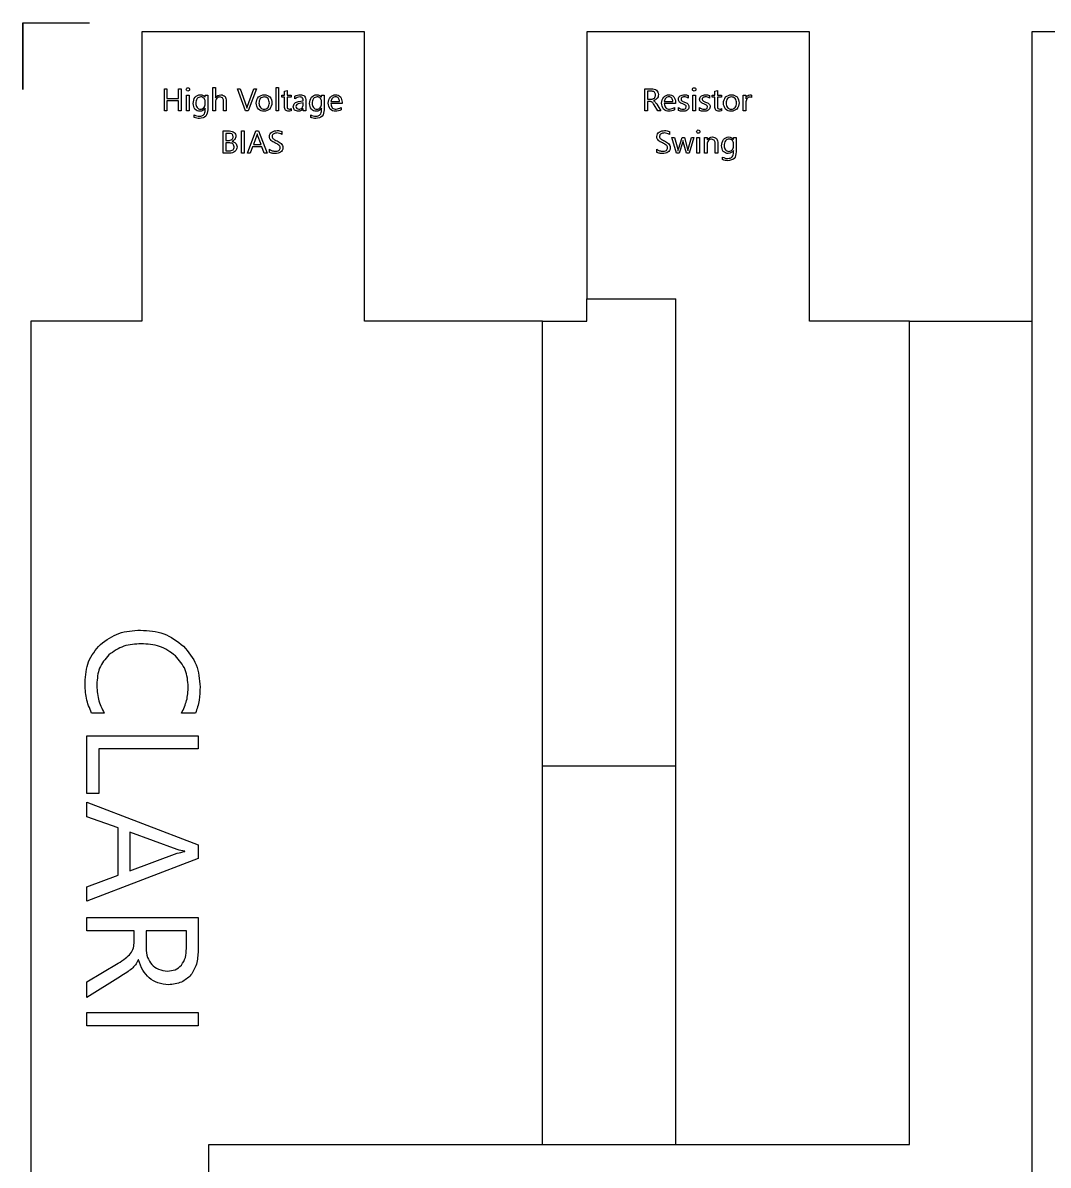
# Model space of a CAD drawing. Header units: millimetres. Extents: x 6 to 20.8, y 5.4 to 14.8.
# Drawn here: x 6.02 to 10.62, y 9.64 to 14.77 of the extents above; entities that cross this region are included whole.
import ezdxf

# ---------------------------------------------------------------- set-up
doc = ezdxf.new("R2010")
doc.units = ezdxf.units.MM
doc.layers.add('CUT', color=1, linetype='Continuous')
doc.layers.add('RASTER', color=96, linetype='Continuous')

msp = doc.modelspace()

# ---------------------------------------------------------------- linework, layer by layer
at = {"layer": 'CUT'}
for q in [(6.3153, 14.7724), (6.0153, 14.4724)]:
    msp.add_line((6.0153, 14.7724), q, dxfattribs=at)
at = {"layer": 'CUT', "linetype": 'Continuous', "lineweight": 25}
for p, q in [((6.5508, 14.7314), (6.5508, 13.4314)), ((7.5508, 14.7314), (6.5508, 14.7314)), ((7.5508, 13.4314), (7.5508, 14.7314)), ((8.5508, 14.7314), (8.5508, 13.5314)), ((9.5508, 14.7314), (8.5508, 14.7314)), ((9.5508, 13.4314), (9.5508, 14.7314)), ((10.5508, 14.7314), (10.5508, 13.4314)), ((11.5508, 14.7314), (10.5508, 14.7314)), ((8.5508, 13.4314), (8.5508, 13.5314)), ((6.0508, 13.4314), (6.0508, 6.4314)), ((6.5508, 13.4314), (6.0508, 13.4314)), ((8.3508, 13.4314), (7.5508, 13.4314)), ((8.3508, 13.4314), (8.5508, 13.4314)), ((10.0008, 13.4314), (9.5508, 13.4314)), ((10.0008, 13.4314), (10.5508, 13.4314)), ((8.3508, 9.7314), (8.3508, 11.4314)), ((8.9508, 11.4314), (8.3508, 11.4314)), ((8.9508, 9.7314), (8.9508, 11.4314)), ((8.3508, 9.7314), (8.9508, 9.7314))]:
    msp.add_line(p, q, dxfattribs=at)
at = {"layer": 'RASTER'}
for p, q in [((6.0153, 14.4724), (6.0153, 14.7724)), ((6.0153, 14.7724), (6.3153, 14.7724))]:
    msp.add_line(p, q, dxfattribs=at)
at = {"layer": 'RASTER', "linetype": 'Continuous', "lineweight": 25}
for p, q in [((6.8698, 14.482), (6.8813, 14.482)), ((6.8698, 14.3763), (6.8698, 14.482)), ((6.8813, 14.482), (6.8813, 14.4359)), ((7.1532, 14.3763), (7.1532, 14.482)), ((7.1532, 14.482), (7.1646, 14.482)), ((7.1646, 14.482), (7.1646, 14.3763)), ((6.6513, 14.4763), (6.663, 14.4763)), ((6.6513, 14.3763), (6.6513, 14.4763)), ((6.663, 14.4763), (6.663, 14.4325)), ((6.663, 14.4325), (6.7147, 14.4325)), ((6.7147, 14.4325), (6.7147, 14.4763)), ((6.7147, 14.4763), (6.7265, 14.4763)), ((6.7265, 14.4763), (6.7265, 14.3763)), ((6.7511, 14.3763), (6.7511, 14.4477)), ((6.7511, 14.4477), (6.7626, 14.4477)), ((6.7626, 14.4477), (6.7626, 14.3763)), ((6.8352, 14.4477), (6.8467, 14.4477)), ((6.8352, 14.4378), (6.8352, 14.4477)), ((6.8467, 14.4477), (6.8467, 14.382)), ((6.9795, 14.4763), (6.9925, 14.4763)), ((7.0157, 14.3763), (6.9795, 14.4763)), ((6.9925, 14.4763), (7.0202, 14.397)), ((7.0248, 14.3972), (7.053, 14.4763)), ((7.0657, 14.4763), (7.0286, 14.3763)), ((7.053, 14.4763), (7.0657, 14.4763)), ((7.1792, 14.4477), (7.1915, 14.4477)), ((7.1792, 14.438), (7.1792, 14.4477)), ((7.1915, 14.438), (7.1792, 14.438)), ((7.1915, 14.4652), (7.2029, 14.4689)), ((7.1915, 14.4477), (7.1915, 14.4652)), ((7.1915, 14.3957), (7.1915, 14.438)), ((7.2029, 14.4689), (7.2029, 14.4477)), ((7.2029, 14.4477), (7.2209, 14.4477)), ((7.2029, 14.438), (7.2029, 14.3977)), ((7.2209, 14.438), (7.2029, 14.438)), ((7.2209, 14.4477), (7.2209, 14.438)), ((7.2378, 14.431), (7.2378, 14.4427)), ((7.3583, 14.4477), (7.3698, 14.4477)), ((7.3583, 14.4378), (7.3583, 14.4477)), ((7.3698, 14.4477), (7.3698, 14.382)), ((8.8115, 14.4763), (8.8414, 14.4763)), ((8.8115, 14.3763), (8.8115, 14.4763)), ((8.8232, 14.4657), (8.8232, 14.4295)), ((8.8393, 14.4657), (8.8232, 14.4657)), ((8.8232, 14.4295), (8.8391, 14.4295)), ((9.0059, 14.4462), (9.0059, 14.4346)), ((9.0267, 14.3763), (9.0267, 14.4477)), ((9.0267, 14.4477), (9.0381, 14.4477)), ((9.0381, 14.4477), (9.0381, 14.3763)), ((9.101, 14.4462), (9.101, 14.4346)), ((9.1133, 14.4477), (9.1256, 14.4477)), ((9.1133, 14.438), (9.1133, 14.4477)), ((9.1256, 14.438), (9.1133, 14.438)), ((9.1256, 14.4652), (9.137, 14.4689)), ((9.1256, 14.4477), (9.1256, 14.4652)), ((9.1256, 14.3957), (9.1256, 14.438)), ((9.137, 14.4689), (9.137, 14.4477)), ((9.137, 14.4477), (9.155, 14.4477)), ((9.137, 14.438), (9.137, 14.3977)), ((9.155, 14.438), (9.137, 14.438)), ((9.155, 14.4477), (9.155, 14.438)), ((9.2529, 14.4477), (9.2643, 14.4477)), ((9.2529, 14.3763), (9.2529, 14.4477)), ((9.2643, 14.4477), (9.2643, 14.433)), ((9.2901, 14.448), (9.2901, 14.4362)), ((6.663, 14.4219), (6.663, 14.3763)), ((6.7147, 14.4219), (6.663, 14.4219)), ((6.7147, 14.3763), (6.7147, 14.4219)), ((6.8352, 14.4086), (6.8352, 14.4191)), ((6.8352, 14.3805), (6.8352, 14.3883)), ((6.8813, 14.4168), (6.8813, 14.3763)), ((6.9177, 14.3763), (6.9177, 14.4175)), ((6.9291, 14.4203), (6.9291, 14.3763)), ((7.2209, 14.3868), (7.2209, 14.377)), ((7.2544, 14.4186), (7.2758, 14.4216)), ((7.2758, 14.4125), (7.2586, 14.4101)), ((7.2758, 14.4053), (7.2758, 14.4125)), ((7.2758, 14.3763), (7.2758, 14.3875)), ((7.2873, 14.4228), (7.2873, 14.3763)), ((7.3583, 14.4086), (7.3583, 14.4191)), ((7.3583, 14.3805), (7.3583, 14.3883)), ((7.4503, 14.4092), (7.3999, 14.4092)), ((7.4, 14.4189), (7.4386, 14.4189)), ((7.4454, 14.3922), (7.4454, 14.3815)), ((7.4503, 14.4152), (7.4503, 14.4092)), ((8.8232, 14.4189), (8.8232, 14.3763)), ((8.8328, 14.4189), (8.8232, 14.4189)), ((8.8692, 14.3763), (8.8525, 14.4044)), ((8.8644, 14.4064), (8.8832, 14.3763)), ((8.9488, 14.4092), (8.8984, 14.4092)), ((8.8985, 14.4189), (8.9371, 14.4189)), ((8.9439, 14.3922), (8.9439, 14.3815)), ((8.9488, 14.4152), (8.9488, 14.4092)), ((8.9618, 14.3789), (8.9618, 14.3912)), ((9.057, 14.3789), (9.057, 14.3912)), ((9.155, 14.3868), (9.155, 14.377)), ((9.2643, 14.4127), (9.2643, 14.3763)), ((6.663, 14.3763), (6.6513, 14.3763)), ((6.7265, 14.3763), (6.7147, 14.3763)), ((6.7626, 14.3763), (6.7511, 14.3763)), ((6.7859, 14.3477), (6.7859, 14.3592)), ((6.8813, 14.3763), (6.8698, 14.3763)), ((6.9291, 14.3763), (6.9177, 14.3763)), ((7.0286, 14.3763), (7.0157, 14.3763)), ((7.1646, 14.3763), (7.1532, 14.3763)), ((7.2873, 14.3763), (7.2758, 14.3763)), ((7.309, 14.3477), (7.309, 14.3592)), ((8.8232, 14.3763), (8.8115, 14.3763)), ((8.8832, 14.3763), (8.8692, 14.3763)), ((9.0381, 14.3763), (9.0267, 14.3763)), ((9.2643, 14.3763), (9.2529, 14.3763)), ((6.9163, 14.2864), (6.9447, 14.2864)), ((6.9163, 14.1864), (6.9163, 14.2864)), ((6.928, 14.2758), (6.928, 14.2435)), ((6.9415, 14.2758), (6.928, 14.2758)), ((6.9982, 14.1864), (6.9982, 14.2864)), ((6.9982, 14.2864), (7.0099, 14.2864)), ((7.0099, 14.2864), (7.0099, 14.1864)), ((7.0246, 14.1864), (7.0629, 14.2864)), ((7.0629, 14.2864), (7.0751, 14.2864)), ((7.0751, 14.2864), (7.1136, 14.1864)), ((7.18, 14.2845), (7.18, 14.2713)), ((8.9212, 14.2845), (8.9212, 14.2713)), ((6.928, 14.2435), (6.94, 14.2435)), ((6.928, 14.233), (6.928, 14.197)), ((6.9415, 14.233), (6.928, 14.233)), ((7.067, 14.2675), (7.0515, 14.2249)), ((7.0515, 14.2249), (7.0862, 14.2249)), ((7.0862, 14.2249), (7.0705, 14.2675)), ((8.932, 14.2578), (8.944, 14.2578)), ((8.9536, 14.1864), (8.932, 14.2578)), ((8.944, 14.2578), (8.9587, 14.2041)), ((8.9615, 14.2042), (8.978, 14.2578)), ((8.981, 14.2376), (8.965, 14.1864)), ((8.978, 14.2578), (8.9885, 14.2578)), ((8.9986, 14.1864), (8.9839, 14.2375)), ((8.9885, 14.2578), (9.0032, 14.2039)), ((9.006, 14.2039), (9.0205, 14.2578)), ((9.0318, 14.2578), (9.0104, 14.1864)), ((9.0205, 14.2578), (9.0318, 14.2578)), ((9.0451, 14.1864), (9.0451, 14.2578)), ((9.0451, 14.2578), (9.0565, 14.2578)), ((9.0565, 14.2578), (9.0565, 14.1864)), ((9.0797, 14.2578), (9.0911, 14.2578)), ((9.0797, 14.1864), (9.0797, 14.2578)), ((9.0911, 14.2578), (9.0911, 14.2459)), ((9.0911, 14.2271), (9.0911, 14.1864)), ((9.1275, 14.1864), (9.1275, 14.2271)), ((9.1389, 14.23), (9.1389, 14.1864)), ((9.21, 14.2578), (9.2214, 14.2578)), ((9.21, 14.2479), (9.21, 14.2578)), ((9.21, 14.2187), (9.21, 14.2292)), ((9.2214, 14.2578), (9.2214, 14.1921)), ((6.9454, 14.1864), (6.9163, 14.1864)), ((6.928, 14.197), (6.9439, 14.197)), ((7.0099, 14.1864), (6.9982, 14.1864)), ((7.0376, 14.1864), (7.0246, 14.1864)), ((7.0476, 14.2144), (7.0376, 14.1864)), ((7.09, 14.2144), (7.0476, 14.2144)), ((7.1006, 14.1864), (7.09, 14.2144)), ((7.1136, 14.1864), (7.1006, 14.1864)), ((7.1236, 14.1904), (7.1236, 14.2042)), ((8.8647, 14.1904), (8.8647, 14.2042)), ((8.965, 14.1864), (8.9536, 14.1864)), ((8.9597, 14.1977), (8.9603, 14.1977)), ((9.0104, 14.1864), (8.9986, 14.1864)), ((9.0043, 14.1975), (9.0048, 14.1975)), ((9.0565, 14.1864), (9.0451, 14.1864)), ((9.0911, 14.1864), (9.0797, 14.1864)), ((9.1389, 14.1864), (9.1275, 14.1864)), ((9.21, 14.1906), (9.21, 14.1984)), ((9.1606, 14.1578), (9.1606, 14.1692)), ((8.5508, 13.5314), (8.9508, 13.5314)), ((8.5508, 13.4314), (8.5508, 13.5314)), ((8.9508, 9.7314), (8.9508, 13.5314)), ((8.3508, 9.7314), (8.3508, 13.4314)), ((8.3508, 13.4314), (8.5508, 13.4314)), ((10.0008, 9.7314), (10.0008, 13.4314)), ((10.0008, 13.4314), (10.5508, 13.4314)), ((10.5508, 13.4314), (10.5508, 9.1814)), ((6.3811, 11.6696), (6.3243, 11.6696)), ((6.7912, 11.6696), (6.7287, 11.6696)), ((6.3034, 11.5678), (6.8034, 11.5678)), ((6.3034, 11.3084), (6.3034, 11.5678)), ((6.8034, 11.5678), (6.8034, 11.5092)), ((6.8034, 11.5092), (6.3564, 11.5092)), ((6.3564, 11.5092), (6.3564, 11.3084)), ((6.3564, 11.3084), (6.3034, 11.3084)), ((6.3034, 11.269), (6.8034, 11.0772)), ((6.3034, 11.2038), (6.3034, 11.269)), ((6.4435, 11.1539), (6.3034, 11.2038)), ((6.4435, 10.9419), (6.4435, 11.1539)), ((6.4962, 11.1344), (6.4962, 10.9611)), ((6.7092, 11.0566), (6.4962, 11.1344)), ((6.4962, 10.9611), (6.7092, 11.0396)), ((6.7427, 11.0472), (6.7427, 11.0486)), ((6.8034, 11.0772), (6.8034, 11.0165)), ((6.8034, 11.0165), (6.3034, 10.8241)), ((6.3034, 10.8889), (6.4435, 10.9419)), ((6.3034, 10.8241), (6.3034, 10.8889)), ((6.3034, 10.7505), (6.8034, 10.7505)), ((6.3034, 10.6919), (6.3034, 10.7505)), ((6.8034, 10.7505), (6.8034, 10.6013)), ((6.516, 10.6919), (6.3034, 10.6919)), ((6.516, 10.6438), (6.516, 10.6919)), ((6.569, 10.6919), (6.569, 10.6124)), ((6.7504, 10.6919), (6.569, 10.6919)), ((6.7504, 10.6117), (6.7504, 10.6919)), ((6.3034, 10.4618), (6.4435, 10.5455)), ((6.5356, 10.5601), (6.5342, 10.5601)), ((6.4536, 10.4859), (6.3034, 10.3921)), ((6.3034, 10.3921), (6.3034, 10.4618)), ((6.3034, 10.3234), (6.8034, 10.3234)), ((6.3034, 10.2648), (6.3034, 10.3234)), ((6.8034, 10.3234), (6.8034, 10.2648)), ((6.8034, 10.2648), (6.3034, 10.2648)), ((6.8508, 9.7314), (8.3508, 9.7314)), ((6.8508, 5.4516), (6.8508, 9.7314)), ((8.9508, 9.7314), (10.0008, 9.7314))]:
    msp.add_line(p, q, dxfattribs=at)
for points in [[(6.7518, 14.4786), (6.7533, 14.4798), (6.755, 14.4806), (6.757, 14.4807)], [(6.757, 14.4807), (6.759, 14.4806), (6.7608, 14.4798), (6.7623, 14.4786)], [(9.0273, 14.4786), (9.0289, 14.4798), (9.0306, 14.4806), (9.0326, 14.4807)], [(9.0326, 14.4807), (9.0346, 14.4806), (9.0363, 14.4798), (9.0379, 14.4786)], [(6.7496, 14.4733), (6.7498, 14.4753), (6.7505, 14.477), (6.7518, 14.4786)], [(6.7518, 14.468), (6.7505, 14.4695), (6.7498, 14.4713), (6.7496, 14.4733)], [(6.757, 14.4659), (6.7551, 14.466), (6.7533, 14.4667), (6.7518, 14.468)], [(6.7623, 14.468), (6.7608, 14.4668), (6.759, 14.466), (6.757, 14.4659)], [(6.7623, 14.4786), (6.7636, 14.4771), (6.7644, 14.4753), (6.7645, 14.4733)], [(6.7645, 14.4733), (6.7644, 14.4713), (6.7636, 14.4695), (6.7623, 14.468)], [(6.7809, 14.4097), (6.7813, 14.4202), (6.7841, 14.4298), (6.7896, 14.4387)], [(6.7896, 14.4387), (6.7963, 14.4451), (6.8043, 14.4486), (6.8136, 14.4494)], [(6.7986, 14.4321), (6.7947, 14.4254), (6.7928, 14.4182), (6.7926, 14.4105)], [(6.8152, 14.4398), (6.8087, 14.4392), (6.8031, 14.4367), (6.7986, 14.4321)], [(6.8136, 14.4494), (6.8223, 14.4485), (6.8295, 14.4447), (6.835, 14.4378)], [(6.8295, 14.4337), (6.8254, 14.4373), (6.8206, 14.4393), (6.8152, 14.4398)], [(6.8352, 14.4191), (6.8348, 14.4246), (6.8329, 14.4294), (6.8295, 14.4337)], [(6.887, 14.4333), (6.8835, 14.4284), (6.8816, 14.4228), (6.8813, 14.4168)], [(6.8816, 14.4359), (6.8875, 14.4437), (6.8953, 14.4482), (6.905, 14.4494)], [(6.9011, 14.4398), (6.8957, 14.4392), (6.891, 14.4371), (6.887, 14.4333)], [(7.0646, 14.4112), (7.0651, 14.4216), (7.0683, 14.431), (7.0744, 14.4393)], [(7.0744, 14.4393), (7.0822, 14.4455), (7.0911, 14.4488), (7.101, 14.4494)], [(7.0827, 14.4323), (7.0787, 14.426), (7.0766, 14.4191), (7.0763, 14.4116)], [(7.1002, 14.4398), (7.0935, 14.4393), (7.0877, 14.4368), (7.0827, 14.4323)], [(7.1172, 14.4325), (7.1124, 14.437), (7.1067, 14.4393), (7.1002, 14.4398)], [(7.101, 14.4494), (7.1104, 14.4488), (7.1188, 14.4456), (7.1259, 14.4396)], [(7.1232, 14.4119), (7.1229, 14.4193), (7.1211, 14.4262), (7.1172, 14.4325)], [(7.1259, 14.4396), (7.1316, 14.4314), (7.1344, 14.4223), (7.1349, 14.4123)], [(7.2378, 14.4427), (7.2454, 14.4467), (7.2535, 14.4489), (7.2621, 14.4494)], [(7.2611, 14.4398), (7.2526, 14.439), (7.2448, 14.4361), (7.2378, 14.431)], [(7.3039, 14.4097), (7.3044, 14.4202), (7.3072, 14.4298), (7.3127, 14.4387)], [(7.3127, 14.4387), (7.3194, 14.4451), (7.3274, 14.4486), (7.3366, 14.4494)], [(7.3217, 14.4321), (7.3178, 14.4254), (7.3159, 14.4182), (7.3157, 14.4105)], [(7.3382, 14.4398), (7.3318, 14.4392), (7.3262, 14.4367), (7.3217, 14.4321)], [(7.3366, 14.4494), (7.3454, 14.4485), (7.3526, 14.4447), (7.3581, 14.4378)], [(7.3526, 14.4337), (7.3485, 14.4373), (7.3437, 14.4393), (7.3382, 14.4398)], [(7.3583, 14.4191), (7.3579, 14.4246), (7.356, 14.4294), (7.3526, 14.4337)], [(7.388, 14.4118), (7.3886, 14.4217), (7.3917, 14.4308), (7.3975, 14.4389)], [(7.3975, 14.4389), (7.4041, 14.445), (7.412, 14.4485), (7.421, 14.4494)], [(7.407, 14.434), (7.4034, 14.4295), (7.4011, 14.4245), (7.4, 14.4189)], [(7.4207, 14.4398), (7.4156, 14.4393), (7.411, 14.4374), (7.407, 14.434)], [(7.4338, 14.4343), (7.4301, 14.4376), (7.4257, 14.4394), (7.4207, 14.4398)], [(7.421, 14.4494), (7.4292, 14.4488), (7.4365, 14.4459), (7.4426, 14.4403)], [(7.4386, 14.4189), (7.4383, 14.4244), (7.4368, 14.4296), (7.4338, 14.4343)], [(7.4426, 14.4403), (7.4475, 14.4327), (7.4499, 14.4243), (7.4503, 14.4152)], [(8.8391, 14.4295), (8.8419, 14.4296), (8.8446, 14.43), (8.8472, 14.4308)], [(8.8543, 14.4612), (8.8497, 14.4641), (8.8447, 14.4655), (8.8393, 14.4657)], [(8.8414, 14.4763), (8.8454, 14.4762), (8.8495, 14.4757), (8.8535, 14.4747)], [(8.8472, 14.4308), (8.8496, 14.4317), (8.8517, 14.433), (8.8537, 14.4346)], [(8.8535, 14.4747), (8.8569, 14.4735), (8.8601, 14.4719), (8.8631, 14.4697)], [(8.8537, 14.4346), (8.8554, 14.4364), (8.8569, 14.4384), (8.8579, 14.4407)], [(8.8595, 14.4487), (8.8591, 14.4535), (8.8575, 14.4577), (8.8543, 14.4612)], [(8.8579, 14.4407), (8.8589, 14.4433), (8.8594, 14.446), (8.8595, 14.4487)], [(8.8657, 14.4323), (8.8636, 14.4301), (8.8613, 14.4282), (8.8587, 14.4265)], [(8.8631, 14.4697), (8.8657, 14.4673), (8.8678, 14.4645), (8.8695, 14.4614)], [(8.8702, 14.4401), (8.869, 14.4373), (8.8676, 14.4347), (8.8657, 14.4323)], [(8.8695, 14.4614), (8.8709, 14.4576), (8.8716, 14.4537), (8.8718, 14.4497)], [(8.8718, 14.4497), (8.8716, 14.4464), (8.8711, 14.4432), (8.8702, 14.4401)], [(8.8865, 14.4118), (8.8871, 14.4217), (8.8902, 14.4308), (8.896, 14.4389)], [(8.896, 14.4389), (8.9026, 14.445), (8.9105, 14.4485), (8.9195, 14.4494)], [(8.9055, 14.434), (8.9019, 14.4295), (8.8996, 14.4245), (8.8985, 14.4189)], [(8.9192, 14.4398), (8.9141, 14.4393), (8.9095, 14.4374), (8.9055, 14.434)], [(8.9323, 14.4343), (8.9286, 14.4376), (8.9242, 14.4394), (8.9192, 14.4398)], [(8.9195, 14.4494), (8.9277, 14.4488), (8.935, 14.4459), (8.9411, 14.4403)], [(8.9371, 14.4189), (8.9368, 14.4244), (8.9353, 14.4296), (8.9323, 14.4343)], [(8.9411, 14.4403), (8.946, 14.4327), (8.9484, 14.4243), (8.9488, 14.4152)], [(8.9619, 14.4288), (8.9621, 14.4319), (8.9628, 14.4349), (8.9642, 14.4377)], [(8.9631, 14.4216), (8.9624, 14.4239), (8.962, 14.4263), (8.9619, 14.4288)], [(8.9642, 14.4377), (8.9659, 14.4402), (8.968, 14.4423), (8.9704, 14.4441)], [(8.9704, 14.4441), (8.9731, 14.4458), (8.976, 14.4471), (8.9791, 14.4481)], [(8.9746, 14.4338), (8.9741, 14.4325), (8.9737, 14.4312), (8.9736, 14.4297)], [(8.9736, 14.4297), (8.9737, 14.4281), (8.974, 14.4266), (8.9746, 14.4251)], [(8.9775, 14.437), (8.9764, 14.4361), (8.9754, 14.435), (8.9746, 14.4338)], [(8.9819, 14.4391), (8.9804, 14.4386), (8.9789, 14.4379), (8.9775, 14.437)], [(8.9791, 14.4481), (8.9825, 14.4489), (8.9858, 14.4493), (8.9893, 14.4494)], [(8.9877, 14.4398), (8.9858, 14.4397), (8.9838, 14.4395), (8.9819, 14.4391)], [(9.0059, 14.4346), (9.0002, 14.4377), (8.9942, 14.4394), (8.9877, 14.4398)], [(8.9893, 14.4494), (8.995, 14.4492), (9.0005, 14.4482), (9.0059, 14.4462)], [(9.0252, 14.4733), (9.0253, 14.4753), (9.0261, 14.477), (9.0273, 14.4786)], [(9.0273, 14.468), (9.0261, 14.4695), (9.0253, 14.4713), (9.0252, 14.4733)], [(9.0326, 14.4659), (9.0306, 14.466), (9.0289, 14.4667), (9.0273, 14.468)], [(9.0379, 14.468), (9.0363, 14.4668), (9.0346, 14.466), (9.0326, 14.4659)], [(9.0379, 14.4786), (9.0392, 14.4771), (9.0399, 14.4753), (9.0401, 14.4733)], [(9.0401, 14.4733), (9.0399, 14.4713), (9.0392, 14.4695), (9.0379, 14.468)], [(9.0571, 14.4288), (9.0573, 14.4319), (9.058, 14.4349), (9.0594, 14.4377)], [(9.0583, 14.4216), (9.0576, 14.4239), (9.0572, 14.4263), (9.0571, 14.4288)], [(9.0594, 14.4377), (9.0611, 14.4402), (9.0631, 14.4423), (9.0655, 14.4441)], [(9.0655, 14.4441), (9.0683, 14.4458), (9.0712, 14.4471), (9.0743, 14.4481)], [(9.0698, 14.4338), (9.0692, 14.4325), (9.0689, 14.4312), (9.0688, 14.4297)], [(9.0688, 14.4297), (9.0689, 14.4281), (9.0692, 14.4266), (9.0698, 14.4251)], [(9.0727, 14.437), (9.0716, 14.4361), (9.0706, 14.435), (9.0698, 14.4338)], [(9.0771, 14.4391), (9.0756, 14.4386), (9.0741, 14.4379), (9.0727, 14.437)], [(9.0743, 14.4481), (9.0776, 14.4489), (9.081, 14.4493), (9.0844, 14.4494)], [(9.0829, 14.4398), (9.081, 14.4397), (9.079, 14.4395), (9.0771, 14.4391)], [(9.101, 14.4346), (9.0954, 14.4377), (9.0893, 14.4394), (9.0829, 14.4398)], [(9.0844, 14.4494), (9.0901, 14.4492), (9.0957, 14.4482), (9.101, 14.4462)], [(9.1643, 14.4112), (9.1648, 14.4216), (9.168, 14.431), (9.1741, 14.4393)], [(9.1741, 14.4393), (9.1819, 14.4455), (9.1908, 14.4488), (9.2007, 14.4494)], [(9.1824, 14.4323), (9.1784, 14.426), (9.1763, 14.4191), (9.176, 14.4116)], [(9.1999, 14.4398), (9.1932, 14.4393), (9.1874, 14.4368), (9.1824, 14.4323)], [(9.2169, 14.4325), (9.2121, 14.437), (9.2064, 14.4393), (9.1999, 14.4398)], [(9.2007, 14.4494), (9.2101, 14.4488), (9.2184, 14.4456), (9.2256, 14.4396)], [(9.2229, 14.4119), (9.2226, 14.4193), (9.2207, 14.4262), (9.2169, 14.4325)], [(9.2256, 14.4396), (9.2313, 14.4314), (9.2341, 14.4223), (9.2346, 14.4123)], [(9.2692, 14.4316), (9.2661, 14.4257), (9.2645, 14.4194), (9.2643, 14.4127)], [(9.2646, 14.433), (9.2662, 14.4375), (9.2687, 14.4414), (9.272, 14.4448)], [(9.2814, 14.4385), (9.2765, 14.4378), (9.2724, 14.4354), (9.2692, 14.4316)], [(9.272, 14.4448), (9.2754, 14.4472), (9.2791, 14.4486), (9.2833, 14.449)], [(9.2901, 14.4362), (9.2874, 14.4377), (9.2845, 14.4384), (9.2814, 14.4385)], [(9.2833, 14.449), (9.2856, 14.449), (9.2879, 14.4487), (9.2901, 14.448)], [(6.789, 14.3842), (6.7839, 14.3919), (6.7813, 14.4005), (6.7809, 14.4097)], [(6.8104, 14.3747), (6.8022, 14.3754), (6.795, 14.3785), (6.789, 14.3842)], [(6.7926, 14.4105), (6.7929, 14.4036), (6.7947, 14.3973), (6.7983, 14.3914)], [(6.7983, 14.3914), (6.8025, 14.3872), (6.8076, 14.3848), (6.8136, 14.3843)], [(6.835, 14.3883), (6.8287, 14.3803), (6.8205, 14.3757), (6.8104, 14.3747)], [(6.8136, 14.3843), (6.8196, 14.3848), (6.8248, 14.3871), (6.8292, 14.3911)], [(6.8292, 14.3911), (6.8329, 14.3964), (6.8349, 14.4022), (6.8352, 14.4086)], [(7.0202, 14.397), (7.0211, 14.3941), (7.0217, 14.3912), (7.0222, 14.3882)], [(7.0225, 14.3882), (7.023, 14.3912), (7.0238, 14.3942), (7.0248, 14.3972)], [(7.0741, 14.3847), (7.0683, 14.3925), (7.0652, 14.4014), (7.0646, 14.4112)], [(7.0993, 14.3747), (7.0898, 14.3753), (7.0814, 14.3786), (7.0741, 14.3847)], [(7.0763, 14.4116), (7.0767, 14.4043), (7.0787, 14.3976), (7.0828, 14.3916)], [(7.0828, 14.3916), (7.0878, 14.3872), (7.0936, 14.3848), (7.1002, 14.3843)], [(7.1252, 14.3849), (7.1178, 14.3787), (7.1091, 14.3753), (7.0993, 14.3747)], [(7.1002, 14.3843), (7.1067, 14.3847), (7.1124, 14.3871), (7.1172, 14.3915)], [(7.1172, 14.3915), (7.1211, 14.3977), (7.1229, 14.4045), (7.1232, 14.4119)], [(7.1349, 14.4123), (7.1343, 14.4022), (7.1312, 14.3931), (7.1252, 14.3849)], [(7.2029, 14.3977), (7.2029, 14.3941), (7.2037, 14.3907), (7.2053, 14.3875)], [(7.2053, 14.3875), (7.2076, 14.3855), (7.2104, 14.3845), (7.2134, 14.3844)], [(7.2209, 14.377), (7.2175, 14.3756), (7.2139, 14.3749), (7.2102, 14.3748)], [(7.2134, 14.3844), (7.2161, 14.3846), (7.2186, 14.3854), (7.2209, 14.3868)], [(7.2369, 14.3803), (7.2332, 14.3846), (7.2313, 14.3896), (7.2309, 14.3953)], [(7.2536, 14.3747), (7.2475, 14.375), (7.2419, 14.3768), (7.2369, 14.3803)], [(7.2466, 14.4061), (7.244, 14.4034), (7.2427, 14.4), (7.2426, 14.3961)], [(7.2426, 14.3961), (7.2429, 14.3929), (7.2441, 14.39), (7.2463, 14.3876)], [(7.2463, 14.3876), (7.2493, 14.3855), (7.2526, 14.3845), (7.2562, 14.3843)], [(7.2586, 14.4101), (7.2544, 14.4094), (7.2504, 14.4082), (7.2466, 14.4061)], [(7.2756, 14.3875), (7.2701, 14.3801), (7.2628, 14.3758), (7.2536, 14.3747)], [(7.2562, 14.3843), (7.2616, 14.3847), (7.2663, 14.3867), (7.2703, 14.3902)], [(7.2703, 14.3902), (7.2736, 14.3947), (7.2754, 14.3998), (7.2758, 14.4053)], [(7.3121, 14.3842), (7.307, 14.3919), (7.3044, 14.4005), (7.3039, 14.4097)], [(7.3335, 14.3747), (7.3253, 14.3754), (7.3181, 14.3785), (7.3121, 14.3842)], [(7.3157, 14.4105), (7.316, 14.4036), (7.3178, 14.3973), (7.3214, 14.3914)], [(7.3214, 14.3914), (7.3256, 14.3872), (7.3307, 14.3848), (7.3366, 14.3843)], [(7.3581, 14.3883), (7.3518, 14.3803), (7.3436, 14.3757), (7.3335, 14.3747)], [(7.3366, 14.3843), (7.3426, 14.3848), (7.3479, 14.3871), (7.3523, 14.3911)], [(7.3523, 14.3911), (7.356, 14.3964), (7.3579, 14.4022), (7.3583, 14.4086)], [(7.3967, 14.3844), (7.3912, 14.3926), (7.3885, 14.4018), (7.388, 14.4118)], [(7.4205, 14.3747), (7.4114, 14.3753), (7.4035, 14.3785), (7.3967, 14.3844)], [(7.3999, 14.4092), (7.4003, 14.4024), (7.4024, 14.3963), (7.4063, 14.3908)], [(7.4063, 14.3908), (7.4112, 14.3868), (7.4169, 14.3847), (7.4232, 14.3843)], [(7.4454, 14.3815), (7.4376, 14.3772), (7.4293, 14.375), (7.4205, 14.3747)], [(7.4232, 14.3843), (7.4313, 14.385), (7.4386, 14.3877), (7.4454, 14.3922)], [(8.8387, 14.4181), (8.8368, 14.4186), (8.8348, 14.4188), (8.8328, 14.4189)], [(8.8436, 14.4155), (8.8421, 14.4166), (8.8405, 14.4174), (8.8387, 14.4181)], [(8.848, 14.411), (8.8467, 14.4127), (8.8452, 14.4142), (8.8436, 14.4155)], [(8.8525, 14.4044), (8.8511, 14.4067), (8.8496, 14.4089), (8.848, 14.411)], [(8.8587, 14.4265), (8.8558, 14.4249), (8.8528, 14.4237), (8.8496, 14.4228)], [(8.8496, 14.4225), (8.8511, 14.4218), (8.8526, 14.4209), (8.8539, 14.42)], [(8.8539, 14.42), (8.8552, 14.4189), (8.8564, 14.4178), (8.8575, 14.4166)], [(8.8575, 14.4166), (8.8586, 14.4151), (8.8597, 14.4137), (8.8608, 14.4121)], [(8.8608, 14.4121), (8.862, 14.4102), (8.8632, 14.4083), (8.8644, 14.4064)], [(8.8952, 14.3844), (8.8897, 14.3926), (8.887, 14.4018), (8.8865, 14.4118)], [(8.919, 14.3747), (8.9099, 14.3753), (8.902, 14.3785), (8.8952, 14.3844)], [(8.8984, 14.4092), (8.8988, 14.4024), (8.9009, 14.3963), (8.9048, 14.3908)], [(8.9048, 14.3908), (8.9097, 14.3868), (8.9154, 14.3847), (8.9217, 14.3843)], [(8.9439, 14.3815), (8.9361, 14.3772), (8.9278, 14.375), (8.919, 14.3747)], [(8.9217, 14.3843), (8.9298, 14.385), (8.9371, 14.3877), (8.9439, 14.3922)], [(8.9618, 14.3912), (8.9681, 14.3872), (8.9749, 14.3849), (8.9824, 14.3843)], [(8.9809, 14.3747), (8.9743, 14.3749), (8.9679, 14.3763), (8.9618, 14.3789)], [(8.9668, 14.4161), (8.9653, 14.4178), (8.9641, 14.4196), (8.9631, 14.4216)], [(8.9728, 14.4118), (8.9706, 14.413), (8.9686, 14.4145), (8.9668, 14.4161)], [(8.9811, 14.408), (8.9783, 14.4091), (8.9755, 14.4104), (8.9728, 14.4118)], [(8.9746, 14.4251), (8.9755, 14.4238), (8.9764, 14.4227), (8.9776, 14.4217)], [(8.9776, 14.4217), (8.9791, 14.4207), (8.9807, 14.4198), (8.9824, 14.4191)], [(8.9875, 14.4054), (8.9854, 14.4063), (8.9832, 14.4072), (8.9811, 14.408)], [(8.9824, 14.4191), (8.9845, 14.4182), (8.9866, 14.4173), (8.9887, 14.4165)], [(8.9926, 14.4027), (8.991, 14.4038), (8.9893, 14.4047), (8.9875, 14.4054)], [(8.9887, 14.4165), (8.9916, 14.4154), (8.9944, 14.4141), (8.9972, 14.4128)], [(9.0006, 14.3797), (8.9977, 14.3781), (8.9947, 14.3768), (8.9916, 14.3759)], [(8.9961, 14.3992), (8.9951, 14.4005), (8.994, 14.4017), (8.9926, 14.4027)], [(8.9974, 14.3943), (8.9973, 14.396), (8.9969, 14.3977), (8.9961, 14.3992)], [(8.9972, 14.4128), (8.9995, 14.4115), (9.0016, 14.4101), (9.0036, 14.4084)], [(9.0068, 14.3862), (9.0051, 14.3837), (9.003, 14.3816), (9.0006, 14.3797)], [(9.0036, 14.4084), (9.0053, 14.4068), (9.0066, 14.405), (9.0077, 14.4029)], [(9.0091, 14.3954), (9.009, 14.3922), (9.0082, 14.3891), (9.0068, 14.3862)], [(9.0077, 14.4029), (9.0086, 14.4005), (9.009, 14.398), (9.0091, 14.3954)], [(9.057, 14.3912), (9.0633, 14.3872), (9.0701, 14.3849), (9.0775, 14.3843)], [(9.0761, 14.3747), (9.0694, 14.3749), (9.0631, 14.3763), (9.057, 14.3789)], [(9.062, 14.4161), (9.0605, 14.4178), (9.0593, 14.4196), (9.0583, 14.4216)], [(9.068, 14.4118), (9.0658, 14.413), (9.0638, 14.4145), (9.062, 14.4161)], [(9.0763, 14.408), (9.0735, 14.4091), (9.0707, 14.4104), (9.068, 14.4118)], [(9.0698, 14.4251), (9.0706, 14.4238), (9.0716, 14.4227), (9.0728, 14.4217)], [(9.0728, 14.4217), (9.0743, 14.4207), (9.0759, 14.4198), (9.0775, 14.4191)], [(9.0827, 14.4054), (9.0805, 14.4063), (9.0784, 14.4072), (9.0763, 14.408)], [(9.0775, 14.4191), (9.0796, 14.4182), (9.0818, 14.4173), (9.0839, 14.4165)], [(9.0878, 14.4027), (9.0862, 14.4038), (9.0845, 14.4047), (9.0827, 14.4054)], [(9.0839, 14.4165), (9.0868, 14.4154), (9.0896, 14.4141), (9.0924, 14.4128)], [(9.0957, 14.3797), (9.0929, 14.3781), (9.0899, 14.3768), (9.0867, 14.3759)], [(9.0913, 14.3992), (9.0903, 14.4005), (9.0892, 14.4017), (9.0878, 14.4027)], [(9.0926, 14.3943), (9.0925, 14.396), (9.0921, 14.3977), (9.0913, 14.3992)], [(9.0924, 14.4128), (9.0947, 14.4115), (9.0968, 14.4101), (9.0988, 14.4084)], [(9.102, 14.3862), (9.1003, 14.3837), (9.0982, 14.3816), (9.0957, 14.3797)], [(9.0988, 14.4084), (9.1005, 14.4068), (9.1018, 14.405), (9.1029, 14.4029)], [(9.1043, 14.3954), (9.1042, 14.3922), (9.1034, 14.3891), (9.102, 14.3862)], [(9.1029, 14.4029), (9.1038, 14.4005), (9.1042, 14.398), (9.1043, 14.3954)], [(9.137, 14.3977), (9.1371, 14.3941), (9.1378, 14.3907), (9.1395, 14.3875)], [(9.1395, 14.3875), (9.1418, 14.3855), (9.1445, 14.3845), (9.1476, 14.3844)], [(9.155, 14.377), (9.1516, 14.3756), (9.148, 14.3749), (9.1443, 14.3748)], [(9.1476, 14.3844), (9.1502, 14.3846), (9.1527, 14.3854), (9.155, 14.3868)], [(9.1737, 14.3847), (9.1679, 14.3925), (9.1649, 14.4014), (9.1643, 14.4112)], [(9.199, 14.3747), (9.1895, 14.3753), (9.1811, 14.3786), (9.1737, 14.3847)], [(9.176, 14.4116), (9.1764, 14.4043), (9.1784, 14.3976), (9.1825, 14.3916)], [(9.1825, 14.3916), (9.1874, 14.3872), (9.1932, 14.3848), (9.1999, 14.3843)], [(9.2249, 14.3849), (9.2174, 14.3787), (9.2088, 14.3753), (9.199, 14.3747)], [(9.1999, 14.3843), (9.2064, 14.3847), (9.2121, 14.3871), (9.2169, 14.3915)], [(9.2169, 14.3915), (9.2207, 14.3977), (9.2226, 14.4045), (9.2229, 14.4119)], [(9.2346, 14.4123), (9.234, 14.4022), (9.2309, 14.3931), (9.2249, 14.3849)], [(6.7859, 14.3592), (6.7931, 14.3555), (6.8008, 14.3532), (6.8089, 14.3525)], [(6.809, 14.3427), (6.801, 14.343), (6.7933, 14.3447), (6.7859, 14.3477)], [(7.309, 14.3592), (7.3162, 14.3555), (7.3239, 14.3532), (7.332, 14.3525)], [(7.3321, 14.3427), (7.3241, 14.343), (7.3164, 14.3447), (7.309, 14.3477)], [(8.9916, 14.3759), (8.988, 14.3752), (8.9845, 14.3748), (8.9809, 14.3747)], [(9.0867, 14.3759), (9.0832, 14.3752), (9.0797, 14.3748), (9.0761, 14.3747)], [(6.9447, 14.2864), (6.9522, 14.286), (6.9591, 14.284), (6.9653, 14.28)], [(6.9653, 14.28), (6.9698, 14.2754), (6.9723, 14.2699), (6.9729, 14.2635)], [(7.0687, 14.2742), (7.0683, 14.272), (7.0677, 14.2697), (7.067, 14.2675)], [(7.0705, 14.2675), (7.0698, 14.2697), (7.0693, 14.272), (7.0689, 14.2742)], [(7.1267, 14.2732), (7.1289, 14.2765), (7.1315, 14.2792), (7.1346, 14.2816)], [(7.1346, 14.2816), (7.1381, 14.2837), (7.1418, 14.2853), (7.1457, 14.2864)], [(7.1428, 14.274), (7.1409, 14.2727), (7.1393, 14.2712), (7.1379, 14.2694)], [(7.1496, 14.2766), (7.1472, 14.2761), (7.1449, 14.2752), (7.1428, 14.274)], [(7.1457, 14.2864), (7.1499, 14.2874), (7.1542, 14.2879), (7.1585, 14.288)], [(7.1573, 14.2774), (7.1547, 14.2774), (7.1522, 14.2771), (7.1496, 14.2766)], [(7.18, 14.2713), (7.1729, 14.2751), (7.1653, 14.2771), (7.1573, 14.2774)], [(7.1585, 14.288), (7.1659, 14.288), (7.1731, 14.287), (7.18, 14.2845)], [(8.8679, 14.2732), (8.87, 14.2765), (8.8727, 14.2792), (8.8758, 14.2816)], [(8.8758, 14.2816), (8.8793, 14.2837), (8.883, 14.2853), (8.8869, 14.2864)], [(8.8839, 14.274), (8.882, 14.2727), (8.8804, 14.2712), (8.879, 14.2694)], [(8.8908, 14.2766), (8.8884, 14.2761), (8.8861, 14.2752), (8.8839, 14.274)], [(8.8869, 14.2864), (8.8911, 14.2874), (8.8953, 14.2879), (8.8996, 14.288)], [(8.8984, 14.2774), (8.8959, 14.2774), (8.8933, 14.2771), (8.8908, 14.2766)], [(8.9212, 14.2713), (8.9141, 14.2751), (8.9065, 14.2771), (8.8984, 14.2774)], [(8.8996, 14.288), (8.907, 14.288), (8.9142, 14.287), (8.9212, 14.2845)], [(9.0435, 14.2833), (9.0437, 14.2853), (9.0444, 14.2871), (9.0457, 14.2886)], [(9.0457, 14.278), (9.0444, 14.2795), (9.0437, 14.2813), (9.0435, 14.2833)], [(9.0457, 14.2886), (9.0472, 14.2899), (9.049, 14.2906), (9.0509, 14.2908)], [(9.0509, 14.2759), (9.049, 14.2761), (9.0472, 14.2768), (9.0457, 14.278)], [(9.0509, 14.2908), (9.0529, 14.2906), (9.0547, 14.2899), (9.0563, 14.2886)], [(9.0563, 14.2781), (9.0547, 14.2768), (9.0529, 14.2761), (9.0509, 14.2759)], [(9.0563, 14.2886), (9.0576, 14.2871), (9.0583, 14.2853), (9.0585, 14.2833)], [(9.0585, 14.2833), (9.0583, 14.2813), (9.0576, 14.2796), (9.0563, 14.2781)], [(6.94, 14.2435), (6.9455, 14.2437), (6.9505, 14.2452), (6.9551, 14.2481)], [(6.9551, 14.2481), (6.9585, 14.2518), (6.9603, 14.2562), (6.9606, 14.2612)], [(6.9683, 14.2487), (6.9648, 14.2447), (6.9606, 14.2418), (6.9556, 14.2398)], [(6.9556, 14.2395), (6.9617, 14.2384), (6.9671, 14.2359), (6.9718, 14.2319)], [(6.9729, 14.2635), (6.9726, 14.2582), (6.9711, 14.2533), (6.9683, 14.2487)], [(6.9718, 14.2319), (6.9755, 14.2269), (6.9775, 14.2213), (6.9779, 14.2151)], [(7.1237, 14.2613), (7.1239, 14.2655), (7.1249, 14.2695), (7.1267, 14.2732)], [(7.1257, 14.2516), (7.1245, 14.2547), (7.1239, 14.258), (7.1237, 14.2613)], [(7.1309, 14.2442), (7.1288, 14.2464), (7.1271, 14.2489), (7.1257, 14.2516)], [(7.1388, 14.2382), (7.136, 14.24), (7.1334, 14.242), (7.1309, 14.2442)], [(7.1379, 14.2694), (7.1367, 14.2672), (7.1361, 14.2649), (7.136, 14.2624)], [(7.136, 14.2624), (7.1361, 14.2601), (7.1366, 14.2579), (7.1374, 14.2558)], [(7.1374, 14.2558), (7.1386, 14.2538), (7.14, 14.2522), (7.1417, 14.2507)], [(7.1486, 14.2328), (7.1453, 14.2345), (7.142, 14.2363), (7.1388, 14.2382)], [(7.1417, 14.2507), (7.1438, 14.249), (7.1461, 14.2475), (7.1485, 14.2462)], [(7.1485, 14.2462), (7.1515, 14.2446), (7.1546, 14.243), (7.1577, 14.2415)], [(7.1578, 14.228), (7.1547, 14.2297), (7.1517, 14.2312), (7.1486, 14.2328)], [(7.1577, 14.2415), (7.1612, 14.2397), (7.1646, 14.2379), (7.1679, 14.2359)], [(7.1652, 14.2233), (7.1629, 14.225), (7.1604, 14.2266), (7.1578, 14.228)], [(7.1702, 14.2178), (7.1688, 14.2199), (7.1671, 14.2217), (7.1652, 14.2233)], [(7.1679, 14.2359), (7.1709, 14.234), (7.1737, 14.2318), (7.1763, 14.2294)], [(7.1763, 14.2294), (7.1786, 14.227), (7.1805, 14.2244), (7.1821, 14.2215)], [(8.8649, 14.2613), (8.8651, 14.2655), (8.8661, 14.2695), (8.8679, 14.2732)], [(8.8668, 14.2516), (8.8656, 14.2547), (8.865, 14.258), (8.8649, 14.2613)], [(8.8721, 14.2442), (8.87, 14.2464), (8.8682, 14.2489), (8.8668, 14.2516)], [(8.8799, 14.2382), (8.8771, 14.24), (8.8745, 14.242), (8.8721, 14.2442)], [(8.879, 14.2694), (8.8779, 14.2672), (8.8773, 14.2649), (8.8772, 14.2624)], [(8.8772, 14.2624), (8.8772, 14.2601), (8.8777, 14.2579), (8.8786, 14.2558)], [(8.8786, 14.2558), (8.8797, 14.2538), (8.8811, 14.2522), (8.8828, 14.2507)], [(8.8897, 14.2328), (8.8864, 14.2345), (8.8832, 14.2363), (8.8799, 14.2382)], [(8.8828, 14.2507), (8.885, 14.249), (8.8872, 14.2475), (8.8896, 14.2462)], [(8.8896, 14.2462), (8.8927, 14.2446), (8.8957, 14.243), (8.8988, 14.2415)], [(8.899, 14.228), (8.8959, 14.2297), (8.8928, 14.2312), (8.8897, 14.2328)], [(8.8988, 14.2415), (8.9023, 14.2397), (8.9057, 14.2379), (8.909, 14.2359)], [(8.9064, 14.2233), (8.904, 14.225), (8.9015, 14.2266), (8.899, 14.228)], [(8.9113, 14.2178), (8.9099, 14.2199), (8.9083, 14.2217), (8.9064, 14.2233)], [(8.909, 14.2359), (8.912, 14.234), (8.9148, 14.2318), (8.9175, 14.2294)], [(8.9175, 14.2294), (8.9197, 14.227), (8.9216, 14.2244), (8.9232, 14.2215)], [(8.9825, 14.2441), (8.9822, 14.2419), (8.9816, 14.2398), (8.981, 14.2376)], [(8.9839, 14.2375), (8.9833, 14.2397), (8.9829, 14.2419), (8.9827, 14.2441)], [(9.0967, 14.2434), (9.0933, 14.2385), (9.0915, 14.2331), (9.0911, 14.2271)], [(9.0914, 14.2459), (9.0973, 14.2538), (9.1051, 14.2583), (9.1148, 14.2595)], [(9.1109, 14.2498), (9.1054, 14.2493), (9.1007, 14.2471), (9.0967, 14.2434)], [(9.1148, 14.2595), (9.1217, 14.259), (9.1277, 14.2565), (9.1327, 14.2519)], [(9.1327, 14.2519), (9.1368, 14.2452), (9.1387, 14.2379), (9.1389, 14.23)], [(9.1556, 14.2198), (9.1561, 14.2302), (9.1589, 14.2399), (9.1644, 14.2487)], [(9.1644, 14.2487), (9.171, 14.2552), (9.1791, 14.2587), (9.1883, 14.2595)], [(9.1733, 14.2421), (9.1695, 14.2355), (9.1676, 14.2283), (9.1673, 14.2205)], [(9.1899, 14.2498), (9.1834, 14.2493), (9.1779, 14.2467), (9.1733, 14.2421)], [(9.1883, 14.2595), (9.1971, 14.2586), (9.2043, 14.2548), (9.2097, 14.2479)], [(9.2043, 14.2438), (9.2001, 14.2473), (9.1954, 14.2493), (9.1899, 14.2498)], [(9.21, 14.2292), (9.2095, 14.2346), (9.2076, 14.2395), (9.2043, 14.2438)], [(6.9439, 14.197), (6.9497, 14.1972), (6.955, 14.1987), (6.9599, 14.2019)], [(6.9687, 14.1943), (6.9617, 14.1895), (6.9539, 14.1869), (6.9454, 14.1864)], [(6.9599, 14.2019), (6.9633, 14.2056), (6.9652, 14.2101), (6.9656, 14.2152)], [(6.9779, 14.2151), (6.9771, 14.2071), (6.9741, 14.2002), (6.9687, 14.1943)], [(7.1236, 14.2042), (7.1254, 14.2028), (7.1273, 14.2015), (7.1293, 14.2005)], [(7.1288, 14.188), (7.127, 14.1886), (7.1253, 14.1894), (7.1236, 14.1904)], [(7.1357, 14.1862), (7.1334, 14.1867), (7.1311, 14.1873), (7.1288, 14.188)], [(7.1293, 14.2005), (7.1316, 14.1994), (7.1339, 14.1984), (7.1363, 14.1976)], [(7.1428, 14.1851), (7.1404, 14.1854), (7.138, 14.1857), (7.1357, 14.1862)], [(7.1363, 14.1976), (7.1387, 14.1969), (7.1411, 14.1963), (7.1436, 14.1959)], [(7.1486, 14.1847), (7.1467, 14.1847), (7.1447, 14.1849), (7.1428, 14.1851)], [(7.1436, 14.1959), (7.1459, 14.1955), (7.1482, 14.1953), (7.1505, 14.1952)], [(7.1622, 14.1861), (7.1577, 14.1853), (7.1532, 14.1848), (7.1486, 14.1847)], [(7.1505, 14.1952), (7.1562, 14.1953), (7.1616, 14.1966), (7.1666, 14.1992)], [(7.1735, 14.1908), (7.1699, 14.1887), (7.1662, 14.1872), (7.1622, 14.1861)], [(7.1666, 14.1992), (7.1698, 14.2024), (7.1716, 14.2063), (7.1719, 14.2108)], [(7.1719, 14.2108), (7.1718, 14.2133), (7.1712, 14.2156), (7.1702, 14.2178)], [(7.1813, 14.1991), (7.1792, 14.1958), (7.1766, 14.1931), (7.1735, 14.1908)], [(7.1842, 14.2116), (7.184, 14.2073), (7.1831, 14.2031), (7.1813, 14.1991)], [(7.1821, 14.2215), (7.1834, 14.2183), (7.1841, 14.215), (7.1842, 14.2116)], [(8.8647, 14.2042), (8.8665, 14.2028), (8.8684, 14.2015), (8.8704, 14.2005)], [(8.8699, 14.188), (8.8681, 14.1886), (8.8664, 14.1894), (8.8647, 14.1904)], [(8.8768, 14.1862), (8.8745, 14.1867), (8.8722, 14.1873), (8.8699, 14.188)], [(8.8704, 14.2005), (8.8727, 14.1994), (8.875, 14.1984), (8.8774, 14.1976)], [(8.8839, 14.1851), (8.8815, 14.1854), (8.8792, 14.1857), (8.8768, 14.1862)], [(8.8774, 14.1976), (8.8798, 14.1969), (8.8823, 14.1963), (8.8848, 14.1959)], [(8.8898, 14.1847), (8.8878, 14.1847), (8.8859, 14.1849), (8.8839, 14.1851)], [(8.8848, 14.1959), (8.887, 14.1955), (8.8893, 14.1953), (8.8916, 14.1952)], [(8.9033, 14.1861), (8.8988, 14.1853), (8.8943, 14.1848), (8.8898, 14.1847)], [(8.8916, 14.1952), (8.8973, 14.1953), (8.9027, 14.1966), (8.9077, 14.1992)], [(8.9146, 14.1908), (8.9111, 14.1887), (8.9073, 14.1872), (8.9033, 14.1861)], [(8.9077, 14.1992), (8.911, 14.2024), (8.9127, 14.2063), (8.9131, 14.2108)], [(8.9131, 14.2108), (8.913, 14.2133), (8.9124, 14.2156), (8.9113, 14.2178)], [(8.9225, 14.1991), (8.9204, 14.1958), (8.9178, 14.1931), (8.9146, 14.1908)], [(8.9253, 14.2116), (8.9252, 14.2073), (8.9242, 14.2031), (8.9225, 14.1991)], [(8.9232, 14.2215), (8.9245, 14.2183), (8.9252, 14.215), (8.9253, 14.2116)], [(8.9587, 14.2041), (8.9592, 14.202), (8.9596, 14.1998), (8.9597, 14.1977)], [(8.9603, 14.1977), (8.9605, 14.1999), (8.9609, 14.2021), (8.9615, 14.2042)], [(9.0032, 14.2039), (9.0037, 14.2018), (9.0041, 14.1997), (9.0043, 14.1975)], [(9.0048, 14.1975), (9.0051, 14.1997), (9.0055, 14.2018), (9.006, 14.2039)], [(9.1637, 14.1942), (9.1587, 14.202), (9.1561, 14.2105), (9.1556, 14.2198)], [(9.1852, 14.1847), (9.1769, 14.1854), (9.1698, 14.1886), (9.1637, 14.1942)], [(9.1673, 14.2205), (9.1676, 14.2137), (9.1695, 14.2073), (9.1731, 14.2015)], [(9.1731, 14.2015), (9.1773, 14.1973), (9.1824, 14.1949), (9.1883, 14.1943)], [(9.2097, 14.1984), (9.2035, 14.1903), (9.1953, 14.1858), (9.1852, 14.1847)], [(9.1883, 14.1943), (9.1943, 14.1948), (9.1995, 14.1971), (9.204, 14.2012)], [(9.204, 14.2012), (9.2076, 14.2064), (9.2096, 14.2123), (9.21, 14.2187)], [(9.1606, 14.1692), (9.1679, 14.1655), (9.1755, 14.1632), (9.1836, 14.1625)], [(9.1838, 14.1528), (9.1758, 14.1531), (9.168, 14.1547), (9.1606, 14.1578)], [(6.7427, 11.0486), (6.7313, 11.0506), (6.7202, 11.0532), (6.7092, 11.0566)], [(6.7092, 11.0396), (6.7202, 11.0429), (6.7314, 11.0453), (6.7427, 11.0472)], [(6.512, 10.6143), (6.5145, 10.624), (6.5158, 10.6338), (6.516, 10.6438)], [(6.4768, 10.5678), (6.485, 10.5745), (6.4925, 10.5818), (6.4993, 10.5899)], [(6.4993, 10.5899), (6.5047, 10.5975), (6.5089, 10.6056), (6.512, 10.6143)], [(6.569, 10.6124), (6.5695, 10.5986), (6.5717, 10.5851), (6.5757, 10.5718)], [(6.8034, 10.6013), (6.8028, 10.5808), (6.8001, 10.5606), (6.7952, 10.5408)], [(6.4435, 10.5455), (6.455, 10.5524), (6.4661, 10.5598), (6.4768, 10.5678)], [(6.5215, 10.5383), (6.5163, 10.532), (6.5106, 10.5262), (6.5045, 10.5207)], [(6.5342, 10.5601), (6.5306, 10.5525), (6.5264, 10.5452), (6.5215, 10.5383)], [(6.5542, 10.5143), (6.5464, 10.5289), (6.5402, 10.5442), (6.5356, 10.5601)], [(6.5757, 10.5718), (6.5804, 10.5601), (6.5867, 10.5493), (6.5947, 10.5396)], [(6.5947, 10.5396), (6.6036, 10.5308), (6.6137, 10.5237), (6.625, 10.5183)], [(6.7952, 10.5408), (6.7893, 10.5235), (6.781, 10.5074), (6.7702, 10.4927)], [(6.4824, 10.5042), (6.4729, 10.4979), (6.4633, 10.4918), (6.4536, 10.4859)], [(6.5045, 10.5207), (6.4974, 10.5149), (6.49, 10.5093), (6.4824, 10.5042)], [(6.5833, 10.4794), (6.5722, 10.4898), (6.5625, 10.5014), (6.5542, 10.5143)], [(6.6222, 10.4571), (6.6083, 10.4628), (6.5953, 10.4702), (6.5833, 10.4794)], [(6.625, 10.5183), (6.638, 10.5137), (6.6515, 10.5111), (6.6653, 10.5106)], [(6.7702, 10.4927), (6.7582, 10.4796), (6.7443, 10.469), (6.7286, 10.4608)], [(6.6702, 10.4492), (6.6538, 10.4498), (6.6379, 10.4524), (6.6222, 10.4571)], [(6.7286, 10.4608), (6.7098, 10.4537), (6.6903, 10.45), (6.6702, 10.4492)]]:
    msp.add_open_spline(points, degree=3, dxfattribs=at)
for points in [[(6.9177, 14.4175), (6.9174, 14.4233), (6.9171, 14.4291), (6.9119, 14.4368), (6.9065, 14.4383), (6.9011, 14.4398)], [(6.905, 14.4494), (6.9126, 14.4478), (6.9201, 14.4461), (6.9279, 14.4361), (6.9285, 14.4282), (6.9291, 14.4203)], [(7.2758, 14.4216), (7.2755, 14.4265), (7.2751, 14.4314), (7.2704, 14.4376), (7.2658, 14.4387), (7.2611, 14.4398)], [(7.2621, 14.4494), (7.2696, 14.4482), (7.2771, 14.4469), (7.2854, 14.438), (7.2863, 14.4304), (7.2873, 14.4228)], [(6.8089, 14.3525), (6.8168, 14.3538), (6.8246, 14.3551), (6.8333, 14.3646), (6.8343, 14.3725), (6.8352, 14.3805)], [(6.8467, 14.382), (6.8453, 14.3708), (6.8438, 14.3595), (6.8314, 14.3463), (6.8202, 14.3445), (6.809, 14.3427)], [(7.2102, 14.3748), (7.2045, 14.3759), (7.1988, 14.3769), (7.1927, 14.384), (7.1921, 14.3899), (7.1915, 14.3957)], [(7.2309, 14.3953), (7.2321, 14.4017), (7.2335, 14.4081), (7.2415, 14.4157), (7.248, 14.4171), (7.2544, 14.4186)], [(7.332, 14.3525), (7.3399, 14.3538), (7.3477, 14.3551), (7.3564, 14.3646), (7.3574, 14.3725), (7.3583, 14.3805)], [(7.3698, 14.382), (7.3683, 14.3708), (7.3669, 14.3595), (7.3545, 14.3463), (7.3433, 14.3445), (7.3321, 14.3427)], [(8.9824, 14.3843), (8.9861, 14.3844), (8.9899, 14.3844), (8.9951, 14.3875), (8.9963, 14.3909), (8.9974, 14.3943)], [(9.0775, 14.3843), (9.0813, 14.3844), (9.0851, 14.3844), (9.0903, 14.3875), (9.0915, 14.3909), (9.0926, 14.3943)], [(9.1443, 14.3748), (9.1386, 14.3759), (9.1329, 14.3769), (9.1268, 14.384), (9.1262, 14.3899), (9.1256, 14.3957)], [(6.9606, 14.2612), (6.9594, 14.266), (6.9581, 14.2707), (6.9515, 14.2752), (6.9465, 14.2755), (6.9415, 14.2758)], [(6.9656, 14.2152), (6.964, 14.2211), (6.9623, 14.2269), (6.9539, 14.2324), (6.9477, 14.2327), (6.9415, 14.233)], [(9.1275, 14.2271), (9.1273, 14.233), (9.127, 14.2388), (9.1218, 14.2467), (9.1164, 14.2483), (9.1109, 14.2498)], [(9.1836, 14.1625), (9.1915, 14.1638), (9.1994, 14.1652), (9.2081, 14.1746), (9.209, 14.1826), (9.21, 14.1906)], [(9.2214, 14.1921), (9.22, 14.1808), (9.2186, 14.1695), (9.2061, 14.1563), (9.195, 14.1545), (9.1838, 14.1528)], [(6.3637, 11.9785), (6.3904, 11.9982), (6.4172, 12.0178), (6.4775, 12.0386), (6.5107, 12.0407), (6.5439, 12.0427)], [(6.5439, 12.0427), (6.5799, 12.0403), (6.6159, 12.0379), (6.6808, 12.0144), (6.7093, 11.9925), (6.7378, 11.9705)], [(6.295, 11.8077), (6.2973, 11.8399), (6.2997, 11.8721), (6.3222, 11.9292), (6.3429, 11.9539), (6.3637, 11.9785)], [(6.5474, 11.9813), (6.5207, 11.9799), (6.494, 11.9784), (6.4453, 11.9622), (6.4236, 11.9468), (6.4019, 11.9313)], [(6.7012, 11.9278), (6.6783, 11.9443), (6.6554, 11.9608), (6.604, 11.9781), (6.5757, 11.9797), (6.5474, 11.9813)], [(6.7378, 11.9705), (6.7598, 11.944), (6.7818, 11.9174), (6.8062, 11.8563), (6.809, 11.8219), (6.8117, 11.7875)], [(6.4019, 11.9313), (6.3856, 11.9124), (6.3694, 11.8936), (6.3515, 11.8497), (6.3496, 11.8249), (6.3476, 11.8)], [(6.7587, 11.7882), (6.7566, 11.8146), (6.7546, 11.841), (6.7356, 11.8876), (6.7184, 11.9077), (6.7012, 11.9278)], [(6.3243, 11.6696), (6.3151, 11.6917), (6.3059, 11.7137), (6.2965, 11.7598), (6.2958, 11.7838), (6.295, 11.8077)], [(6.3476, 11.8), (6.3487, 11.7771), (6.3498, 11.7542), (6.3608, 11.7107), (6.3709, 11.6901), (6.3811, 11.6696)], [(6.7287, 11.6696), (6.7376, 11.6884), (6.7465, 11.7072), (6.7564, 11.7467), (6.7576, 11.7674), (6.7587, 11.7882)], [(6.8117, 11.7875), (6.8112, 11.7673), (6.8108, 11.7471), (6.8042, 11.7078), (6.7977, 11.6887), (6.7912, 11.6696)], [(6.7279, 10.5366), (6.7351, 10.548), (6.7423, 10.5594), (6.7494, 10.5846), (6.7499, 10.5982), (6.7504, 10.6117)], [(6.6653, 10.5106), (6.6772, 10.5115), (6.6891, 10.5123), (6.7101, 10.5208), (6.719, 10.5287), (6.7279, 10.5366)]]:
    msp.add_open_spline(points, degree=3, knots=[0, 0, 0, 0, 0.5, 0.5, 1, 1, 1, 1], dxfattribs=at)

doc.saveas('drawing.dxf')
